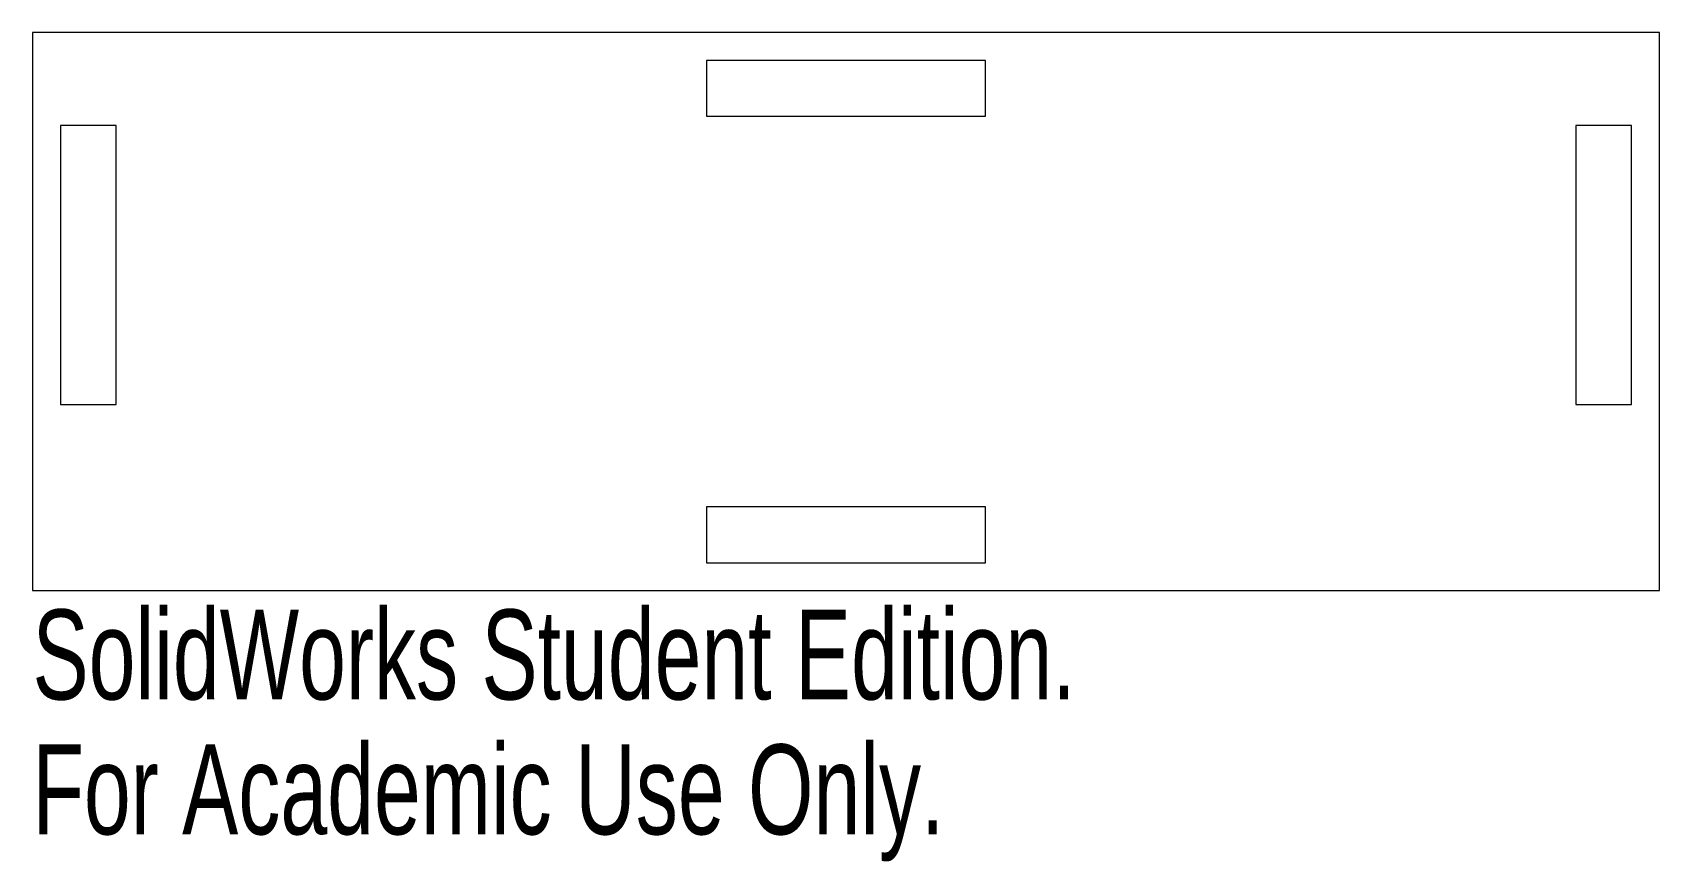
# Model space of a CAD drawing. Header units: millimetres. Extents: x 0 to 87.5, y -14.6 to 30.
import ezdxf

# ---------------------------------------------------------------- set-up
doc = ezdxf.new("R2010")
doc.units = ezdxf.units.MM
doc.styles.add('SLDTEXTSTYLE0', font='TXT', dxfattribs={"width": 0.7})

msp = doc.modelspace()

# ---------------------------------------------------------------- linework, layer by layer
at = {"color": 7, "linetype": 'Continuous', "lineweight": 15}
for p, q in [((87.47, 30), (0, 30)), ((0, 30), (0, 0)), ((87.47, 0), (87.47, 30)), ((51.235, 28.5), (36.235, 28.5)), ((36.235, 28.5), (36.235, 25.5)), ((51.235, 25.5), (51.235, 28.5)), ((36.235, 25.5), (51.235, 25.5)), ((4.5, 25), (1.5, 25)), ((1.5, 25), (1.5, 10)), ((4.5, 10), (4.5, 25)), ((85.97, 25), (82.97, 25)), ((82.97, 25), (82.97, 10)), ((85.97, 10), (85.97, 25)), ((1.5, 10), (4.5, 10)), ((82.97, 10), (85.97, 10)), ((51.235, 4.5), (36.235, 4.5)), ((36.235, 4.5), (36.235, 1.5)), ((51.235, 1.5), (51.235, 4.5)), ((36.235, 1.5), (51.235, 1.5)), ((0, 0), (87.47, 0))]:
    msp.add_line(p, q, dxfattribs=at)

# ---------------------------------------------------------------- texts
at = {"color": 7, "linetype": 'Continuous', "char_height": 4.83362, "attachment_point": 1, "style": 'SLDTEXTSTYLE0'}
for s, insert in [('SolidWorks Student Edition.', (0, -1.02)), ('For Academic Use Only.', (0, -8.27))]:
    msp.add_mtext(s, dxfattribs=dict(at, insert=insert))

doc.saveas('drawing.dxf')
